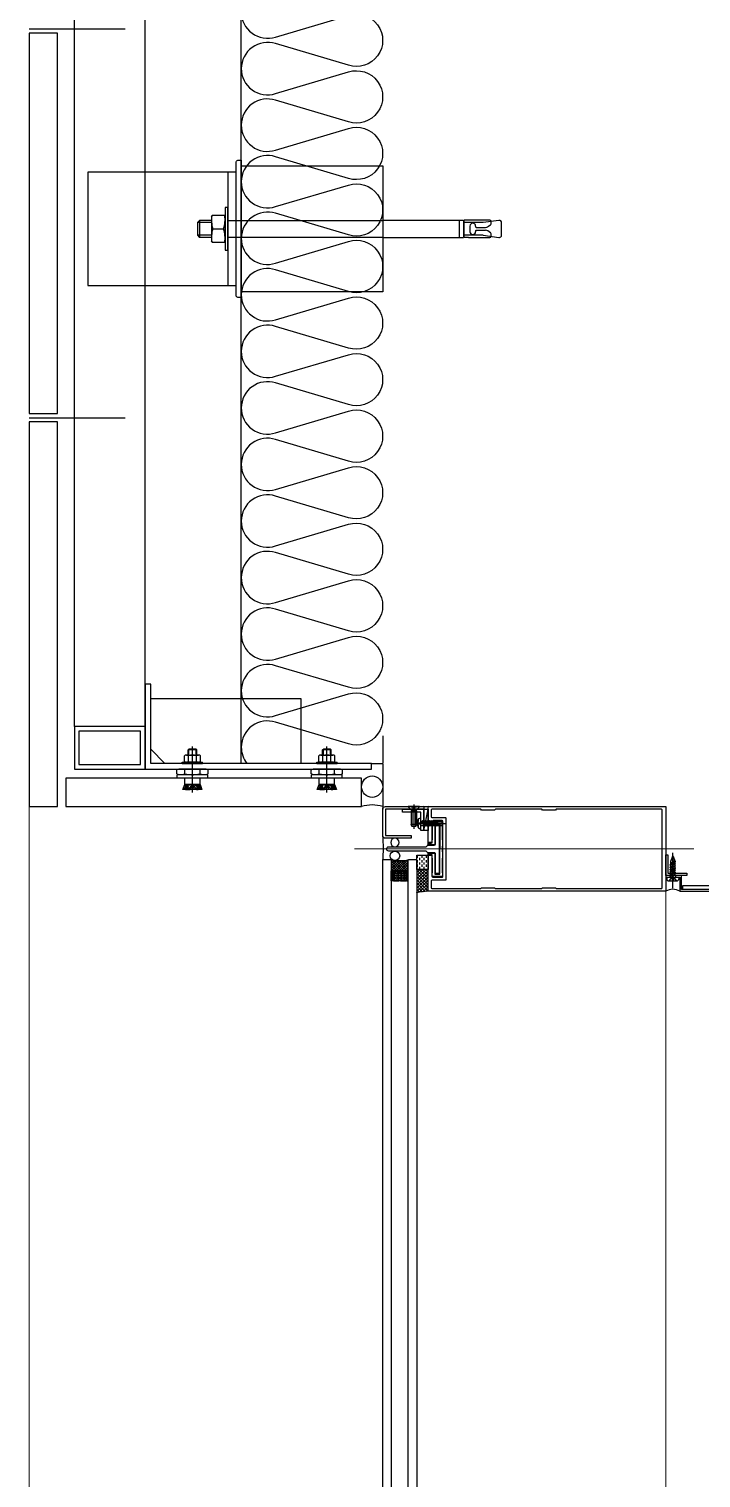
# Model space of a CAD drawing. Header units: millimetres. Extents: x 17311 to 801382, y -242618 to -104888.
# Drawn here: x 125895 to 126370, y -221633 to -220608 of the extents above; entities that cross this region are included whole.
import ezdxf

# ---------------------------------------------------------------- set-up
doc = ezdxf.new("R2010")
doc.units = ezdxf.units.MM
doc.header["$LTSCALE"] = 250
for name, pattern in [('ACAD_ISO04W100', [30.5, 24, -3, 0.5, -3]), ('CENTER', [50.8, 31.75, -6.35, 6.35, -6.35]), ('HID', [2.8, 1.8, -1]), ('HIDDEN2', [4.7625, 3.175, -1.5875])]:
    doc.linetypes.add(name, pattern=pattern)
for name, color, linetype in [('A-ALU', 4, 'Continuous'), ('A-CEIL', 8, 'Continuous'), ('A-ELE-8', 8, 'Continuous'), ('A-ETC-8', 8, 'Continuous'), ('A-FIN', 6, 'Continuous'), ('A-WIN', 4, 'Continuous'), ('ACCY', 5, 'Continuous'), ('B-AR', 7, 'Continuous'), ('EXTRUSION', 7, 'Continuous'), ('FAS', 2, 'Continuous'), ('GLASS', 7, 'Continuous'), ('GR-1', 1, 'Continuous'), ('GR-8', 8, 'Continuous'), ('ISL', 251, 'Continuous'), ('polyamide', 6, 'Continuous'), ('SCREW', 1, 'Continuous'), ('SEALANT', 252, 'Continuous'), ('STEEL2', 1, 'Continuous'), ('W200', 7, 'Continuous')]:
    doc.layers.add(name, color=color, linetype=linetype)
for name, color, linetype, lineweight in [('A-ELE-9', 9, 'Continuous', 5), ('A-WIN-ELE', 8, 'Continuous', 9), ('CEN', 1, 'Continuous', 9)]:
    doc.layers.add(name, color=color, linetype=linetype, lineweight=lineweight)
doc.layers.add('NOPLOT', color=191, linetype='Continuous', plot=False)
pattern_1 = [(90, (-823814.02595, -509654.27619), (-0.15875, 0.079375), [0, -0.15875])]

# ---------------------------------------------------------------- blocks, each defined once
blk = doc.blocks.new('너트 M12')
for p, q in [((-9, 0), (9, 0)), ((-9.5, -9), (-9.5, -0.5)), ((9, -9.5), (-9, -9.5)), ((0, -8.3), (0, -1.2)), ((9.5, -0.5), (9.5, -9))]:
    blk.add_line(p, q)
for centre, start, end in [((-9, -0.5), 90, 180), ((-9, -9), 180, 270), ((9, -0.5), 0, 90), ((9, -9), 270, 0)]:
    blk.add_arc(centre, 0.5, start, end)
at = {"extrusion": (0, 0, -1)}
for centre, major_axis, ratio, start_param, end_param in [((-4.8, -0.9), (-4.75, 0.31), 0.185359, -0.024388, 3.141593), ((4.8, -0.9), (4.75, 0.31), 0.185108, 3.141593, 6.30754), ((-4.8, -8.6), (4.75, 0.31), 0.187111, 0, 3.166211), ((4.8, -8.6), (-4.75, 0.31), 0.185991, 3.117121, 6.283185)]:
    blk.add_ellipse(centre, major_axis=major_axis, ratio=ratio, start_param=start_param, end_param=end_param, dxfattribs=at)
blk = doc.blocks.new('A$C8aa5c567')
at = {"layer": 'A-ETC-8'}
for p, q in [((77.5, -35.5), (79, -34)), ((87.7, -35.5), (77.5, -35.5)), ((77.5, -35.5), (77.5, -44.5)), ((87.5, -34), (79, -34)), ((79, -34), (79, -46)), ((99, -34), (208.5, -34)), ((262.5, -34), (208.5, -34)), ((262.5, -34), (262.5, -46)), ((265.5, -34), (262.5, -34)), ((265.5, -34), (265.5, -46)), ((279.5, -35.5), (265.5, -35.5)), ((266.1, -46.2), (266.1, -33.8)), ((269.1, -33.8), (266.1, -33.8)), ((284.1, -33.8), (269.1, -33.8)), ((270.1, -38), (270.1, -42)), ((274.1, -38), (274.1, -38.5)), ((274.6, -39), (281.2, -39)), ((274.6, -41), (281.2, -41)), ((290.5, -34), (279.5, -35.5)), ((284.6, -37.3), (282.8, -38.5)), ((285.1, -36.5), (285.1, -34.8)), ((291, -34), (290.5, -34)), ((292.5, -44.5), (292.5, -35.5)), ((87.5, -44.5), (77.5, -44.5)), ((77.5, -44.5), (79, -46)), ((87.5, -46), (79, -46)), ((208.5, -46), (99, -46)), ((208.5, -46), (262.5, -46)), ((262.5, -46), (265.5, -46)), ((279.5, -44.5), (265.5, -44.5)), ((269.1, -46.2), (266.1, -46.2)), ((269.1, -46.2), (284.1, -46.2)), ((274.1, -41.5), (274.1, -42)), ((279.5, -44.5), (290.5, -46)), ((284.6, -42.7), (282.8, -41.5)), ((285.1, -45.2), (285.1, -43.5)), ((290.5, -46), (291, -46))]:
    blk.add_line(p, q, dxfattribs=at)
for points in [[(0, -80), (105, -80), (105, 0), (0, 0)], [(105, 0), (99, 0), (99, -80), (105, -80)], [(108.5, -84.5), (108.5, 4.5), (208.5, 4.5), (208.5, -84.5)], [(99, -55), (99, -25), (97, -25), (97, -55)]]:
    blk.add_lwpolyline(points, close=True, dxfattribs=at)
blk.add_lwpolyline([(105, -87.5), (105, 7.5, -0.414214), (106, 8.5), (108.5, 8.5), (108.5, -88.5), (106, -88.5, -0.414214)], format="xyb", close=True, dxfattribs=at)
for centre, radius, start, end in [((272.1, -38), 2, 90, 180), ((272.1, -38), 2, 0, 90), ((274.6, -38.5), 0.5, 180, 270), ((274.6, -41.5), 0.5, 90, 180), ((281.2, -36), 3, 270, 303.6901), ((284.1, -34.8), 1, 0, 90), ((284.1, -36.5), 1, 303.6901, 0), ((291, -35.5), 1.5, 0, 90), ((272.1, -42), 2, 180, 270), ((272.1, -42), 2, 270, 0), ((281.2, -44), 3, 56.3099, 90), ((284.1, -45.2), 1, 270, 0), ((284.1, -43.5), 1, 0, 56.3099), ((291, -44.5), 1.5, 270, 0)]:
    blk.add_arc(centre, radius, start, end, dxfattribs=at)
at = {"layer": 'A-ETC-8', "xscale": -1, "rotation": 270}
blk.add_blockref('너트 M12', (97, -40), dxfattribs=at)
blk = doc.blocks.new('MutterM6DINEN24032')
for p, q in [((0, -4.2), (0, 4.2)), ((0.5, 5.6), (4.5, 5.6)), ((0.5, 2.8), (4.5, 2.8)), ((5, 4.2), (5, -4.2)), ((0.5, -2.8), (4.5, -2.8)), ((4.5, -5.5), (0.5, -5.5))]:
    blk.add_line(p, q)
for centre, radius, start, end in [((2.3, 4.2), 2.26, 142.1211, 217.8789), ((8.3, 0), 8.32, 160.5288, 199.4712), ((2.7, 4.2), 2.26, 322.1211, 37.8789), ((-3.3, 0), 8.32, 340.5288, 19.4712), ((2.3, -4.2), 2.26, 142.1211, 217.8789), ((2.7, -4.2), 2.26, 322.1211, 37.8789)]:
    blk.add_arc(centre, radius, start, end)
blk = doc.blocks.new('A$C772065A9')
at = {"layer": 'GR-8'}
for p, q in [((0.2, -7.2), (0.2, 7.2)), ((1.1, 7.2), (0.2, 7.2)), ((0.2, 3.2), (0.2, 4.2)), ((1.1, -7.2), (1.1, 7.2)), ((1.1, -7.2), (0.2, -7.2))]:
    blk.add_line(p, q, dxfattribs=at)
blk.add_lwpolyline([(0.2, 0), (0.2, 0)], dxfattribs=at)
at = {"layer": 'GR-8', "rotation": 180}
blk.add_blockref('MutterM6DINEN24032', (0.2, 0), dxfattribs=at)
blk = doc.blocks.new('*U170')
at = {"layer": 'FAS', "color": 1, "linetype": 'CENTER', "ltscale": 2.5}
blk.add_lwpolyline([(0, 1.5), (0, -15.7)], dxfattribs=at)
at = {"layer": 'SCREW', "ltscale": 0.5}
for points in [[(1.5, -2.8), (1.5, -14), (2, -12.5), (-2, -12.5), (-1.5, -14), (-1.5, -2.8), (-4, -0.3), (-4, 0), (4, 0), (4, -0.3), (1.5, -2.8), (2, -3.3), (2, -12.5), (1.5, -14), (-1.5, -14), (-2, -12.5), (-2, -3.3), (-1.5, -2.8), (1.5, -2.8), (2, -3.3), (-2, -3.3)], [(-2, 0), (-2, -0.2), (-1.8, -0.3), (-1.7, -0.4), (-1.5, -0.5), (-1.2, -0.5), (-1, -0.5), (-0.8, -0.5), (-0.7, -0.5), (-0.6, -0.6), (-0.5, -0.7), (-0.5, -0.9), (-0.5, -1.1), (-0.5, -1.2), (-0.5, -1.4), (-0.5, -1.6), (-0.5, -1.7), (-0.4, -1.9), (-0.3, -1.9), (-0.1, -2), (0, -2), (0.1, -2), (0.3, -1.9), (0.4, -1.9), (0.5, -1.7), (0.5, -1.6), (0.5, -1.4), (0.5, -1.2), (0.5, -1.1), (0.5, -0.9), (0.5, -0.7), (0.6, -0.6), (0.7, -0.5), (0.8, -0.5), (1, -0.5), (1.2, -0.5), (1.5, -0.5), (1.7, -0.4), (1.8, -0.3), (2, -0.2), (2, 0)], [(-4, -0.3), (4, -0.3)]]:
    blk.add_lwpolyline(points, dxfattribs=at)
blk = doc.blocks.new('PH-4-16')
at = {"layer": 'SCREW'}
for p, q in [((-1.5, 0), (-1.5, -1)), ((1.5, 0), (1.5, -1.6)), ((0.1, -0.9), (-2, -1.2)), ((-2, -1.2), (-1.5, -1)), ((0.1, -1), (-2, -1.3)), ((-2, -1.3), (-1.5, -1.5)), ((2, -1.8), (-2, -2.4)), ((-2, -2.4), (-1.5, -2.2)), ((-2, -2.5), (-1.5, -2.7)), ((2, -3), (-2, -3.7)), ((-2, -3.6), (-1.5, -3.5)), ((-2, -3.8), (-1.5, -4)), ((2, -4.3), (-2, -4.9)), ((-2, -4.9), (-1.5, -4.7)), ((-2, -5), (-1.5, -5.2)), ((2, -5.5), (-2, -6.2)), ((-2, -6.1), (-1.5, -5.9)), ((-2, -6.2), (-1.5, -6.4)), ((2, -6.7), (-2, -7.4)), ((-2, -7.4), (-1.5, -7.2)), ((-2, -7.5), (-1.5, -7.7)), ((2, -8), (-2, -8.6)), ((-2, -8.6), (-1.5, -8.4)), ((-2, -8.7), (-1.5, -8.9)), ((2, -9.2), (-2, -9.9)), ((-2, -9.9), (-1.5, -9.7)), ((-2, -10), (-1.5, -10.2)), ((2, -1.9), (-2, -2.5)), ((2, -3.1), (-2, -3.8)), ((2, -4.4), (-2, -5)), ((2, -5.6), (-2, -6.3)), ((2, -6.9), (-2, -7.5)), ((2, -8.1), (-2, -8.7)), ((2, -9.3), (-2, -10)), ((0.1, -0.9), (-1.5, -1)), ((0.1, -1), (-1.5, -1.5)), ((-1.5, -1.5), (-1.5, -2.2)), ((1.5, -1.6), (-1.5, -2.2)), ((1.5, -2.1), (-1.5, -2.7)), ((-1.5, -2.7), (-1.5, -3.5)), ((1.5, -2.8), (-1.5, -3.5)), ((1.5, -3.3), (-1.5, -4)), ((1.5, -4.1), (-1.5, -4.7)), ((1.5, -4.6), (-1.5, -5.2)), ((-1.5, -5.2), (-1.5, -5.9)), ((1.5, -5.3), (-1.5, -5.9)), ((1.5, -5.8), (-1.5, -6.4)), ((-1.5, -6.4), (-1.5, -7.2)), ((1.5, -6.5), (-1.5, -7.2)), ((1.5, -7.1), (-1.5, -7.7)), ((-1.5, -7.7), (-1.5, -8.4)), ((1.5, -7.8), (-1.5, -8.4)), ((1.5, -8.3), (-1.5, -8.9)), ((-1.5, -8.9), (-1.5, -9.7)), ((1.5, -9), (-1.5, -9.7)), ((1.5, -9.5), (-1.5, -10.2)), ((-1.5, -10.2), (-1.5, -10.9)), ((1.5, -1.6), (2, -1.8)), ((2, -1.9), (1.5, -2.1)), ((1.5, -2.1), (1.5, -2.8)), ((2, -3), (1.5, -2.8)), ((2, -3.1), (1.5, -3.3)), ((1.5, -3.3), (1.5, -4.1)), ((2, -4.3), (1.5, -4.1)), ((2, -4.4), (1.5, -4.6)), ((1.5, -4.6), (1.5, -5.3)), ((2, -5.5), (1.5, -5.3)), ((2, -5.6), (1.5, -5.8)), ((1.5, -5.8), (1.5, -6.5)), ((2, -6.7), (1.5, -6.5)), ((2, -6.9), (1.5, -7.1)), ((1.5, -7.1), (1.5, -7.8)), ((2, -8), (1.5, -7.8)), ((2, -8.1), (1.5, -8.3)), ((1.5, -8.3), (1.5, -9)), ((2, -9.2), (1.5, -9)), ((2, -9.3), (1.5, -9.5)), ((1.5, -9.5), (1.5, -10.3)), ((2, -10.5), (-2, -11.1)), ((-2, -11.1), (-1.5, -10.9)), ((-2, -11.2), (-1.5, -11.4)), ((2, -10.6), (-2, -11.2)), ((1.5, -10.3), (-1.5, -10.9)), ((1.5, -10.8), (-1.5, -11.4)), ((-1.5, -11.4), (-1.5, -14.5)), ((-1.5, -14.5), (-1.1, -14.5)), ((0, -16), (-1.5, -14.5)), ((-1.1, -12.6), (-1.1, -14.5)), ((-1.1, -14.5), (0, -16)), ((0, -16), (1.5, -14.5)), ((1.5, -14.5), (0.4, -12.2)), ((2, -10.5), (1.5, -10.3)), ((2, -10.6), (1.5, -10.8)), ((1.5, -10.8), (1.5, -14.5))]:
    blk.add_line(p, q, dxfattribs=at)
at = {"layer": 'SCREW', "color": 1, "linetype": 'CENTER'}
blk.add_line((0, 4), (0, -17.7), dxfattribs=at)
at = {"layer": 'SCREW', "linetype": 'HIDDEN2'}
blk.add_line((-1.5, -4), (-1.5, -4.7), dxfattribs=at)
at = {"layer": 'SCREW'}
blk.add_lwpolyline([(3.5, 1), (3.5, 0), (-3.5, 0), (-3.5, 1, -0.336479), (-2.5, 2.2, -0.138717), (2.5, 2.2, -0.336479)], format="xyb", close=True, dxfattribs=at)
blk.add_lwpolyline([(-2.5, 2.2), (-2.3, 2), (-2.1, 1.9), (-1.8, 1.9), (-1.5, 2), (-1.3, 2), (-1, 2.1), (-0.8, 2.1), (-0.7, 2.1), (-0.6, 2.1), (-0.5, 2), (-0.5, 1.8), (-0.5, 1.6), (-0.5, 1.4), (-0.5, 1.2), (-0.5, 1), (-0.5, 0.8), (-0.4, 0.7), (-0.3, 0.6), (-0.1, 0.6), (0, 0.5), (0.1, 0.6), (0.3, 0.6), (0.4, 0.7), (0.5, 0.8), (0.5, 1), (0.5, 1.2), (0.5, 1.4), (0.5, 1.6), (0.5, 1.8), (0.5, 2), (0.6, 2.1), (0.7, 2.1), (0.8, 2.1), (1, 2.1), (1.3, 2), (1.5, 2), (1.8, 1.9), (2.1, 1.9), (2.3, 2), (2.5, 2.2)], dxfattribs=at)
for centre, radius, start, end in [((-1.9, -1.2), 0.0931, 139.8661, 209.9246), ((-1.9, -2.5), 0.0931, 139.8661, 209.9246), ((-1.9, -3.7), 0.0931, 139.8661, 209.9246), ((-1.9, -4.9), 0.0931, 139.8661, 209.9246), ((-1.9, -6.2), 0.0931, 139.8661, 209.9246), ((-1.9, -7.4), 0.0931, 139.8661, 209.9246), ((-1.9, -8.7), 0.0931, 139.8661, 209.9246), ((-1.9, -9.9), 0.0931, 139.8661, 209.9246), ((0, -0.9), 0.0605, 310.7271, 69.3149), ((1.9, -1.8), 0.0931, 319.8661, 29.9246), ((1.9, -3.1), 0.0931, 319.8661, 29.9246), ((1.9, -4.3), 0.0931, 319.8661, 29.9246), ((1.9, -5.6), 0.0931, 319.8661, 29.9246), ((1.9, -6.8), 0.0931, 319.8661, 29.9246), ((1.9, -8), 0.0931, 319.8661, 29.9246), ((1.9, -9.3), 0.0931, 319.8661, 29.9246), ((-1.9, -11.2), 0.0931, 139.8661, 209.9246), ((-0.3, -12.6), 0.815, 27.365, 180), ((1.9, -10.5), 0.0931, 319.8661, 29.9246)]:
    blk.add_arc(centre, radius, start, end, dxfattribs=at)
blk = doc.blocks.new('A$C1bf86e14')
at = {"layer": 'GLASS', "transparency": 33554687}
h = blk.add_hatch(dxfattribs=at)
h.set_pattern_fill('ANSI37', color=253, scale=10, angle=90, style=0)
h.set_pattern_definition([(315, (-905856.0549, -596865.9231), (0.8838834765, 0.8838834765), []), (45, (-905856.0549, -596865.9231), (-0.8838834765, 0.8838834765), [])])
h.paths.add_polyline_path([(252, -8.5, 0.198912), (251.7, -7.8, 0.112366), (264.3, -7.8, 0.198912), (264, -8.5), (264, -15.5), (262.9, -15.5), (262.9, -16.2, 0.414214), (262.2, -15.5), (253.7, -15.5, 0.414035), (253, -16.2), (253, -15.5), (252, -15.5)])
at = {"layer": 'SEALANT', "transparency": 33554687}
h = blk.add_hatch(dxfattribs=at)
h.set_pattern_fill('DOTS', color=253, scale=0.1, angle=270)
h.set_pattern_definition(pattern_1)
h.paths.add_polyline_path([(237.9, 2.7), (236.1, 2.7), (236.1, 2.9), (236.1, 3.8), (236.1, 4.5), (237.5, 4.5, 0.362029), (238, 4.9, 0.057613), (238.3, 2.5), (238.1, 2.7, 0.198912)])
h = blk.add_hatch(dxfattribs=at)
h.set_pattern_fill('DOTS', color=253, scale=0.1, angle=90)
h.set_pattern_definition(pattern_1)
h.paths.add_polyline_path([(237.9, -2.7), (236.1, -2.7), (236.1, -3), (236.1, -3.8), (236.1, -4.5), (237.5, -4.5, -0.362029), (238, -4.9, -0.057613), (238.3, -2.5), (238.1, -2.7, -0.198912)])
at = {"layer": 'SEALANT'}
h = blk.add_hatch(dxfattribs=at)
h.set_pattern_fill('DASH', color=253, scale=0.5, angle=90, style=0)
h.set_pattern_definition([(270, (-929409.7701, -532403.4957), (1.5875, -1.5875), [1.5875, -1.5875])])
h.paths.add_polyline_path([(238, -14.5), (246, -14.5), (246, -4.5), (238, -4.5)])
at = {"layer": 'SEALANT', "transparency": 33554687}
h = blk.add_hatch(dxfattribs=at)
h.set_pattern_fill('ANSI37', color=253, scale=0.5)
h.set_pattern_definition([(225, (-847156.6733, -621232.0375), (1.1225320151, -1.1225320151), []), (315, (-847156.6733, -621232.0375), (1.1225320151, 1.1225320151), [])])
h.paths.add_polyline_path([(238, -14.5), (246, -14.5), (246, -31, 0.032752), (238, -30)])
at = {"color": 8}
blk.add_line((241, 13), (238, 28), dxfattribs=at)
at = {"color": 8, "elevation": 0}
blk.add_lwpolyline([(238, 28), (238, 13), (241, 13), (241, 28)], close=True, dxfattribs=at)
at = {"elevation": 0}
blk.add_lwpolyline([(241, 30), (241, 28), (268, 28), (268, 28), (268, 9.5), (268, 9.5), (250, 9.5), (250, 7.5), (268, 7.5, 0.414214), (270, 9.5), (270, 28, 0.414214), (268, 30), (268, 30)], format="xyb", close=True, dxfattribs=at)
blk.add_lwpolyline([(241, 28), (241, 13), (243, 13), (243, 26), (256, 26), (256, 28)], close=True, dxfattribs=at)
at = {"layer": 'B-AR', "elevation": 0}
for points in [[(235.3, -19, -0.414214), (234.3, -20), (228, -20, -0.414214), (227.5, -19.5), (227.5, 19.5, -0.414214), (228, 20), (234.3, 20, -0.414214), (235.3, 19), (235.3, 4.7, 0.414214), (235.5, 4.5), (237.5, 4.5, 0.414214), (238, 5), (238, 30), (70, 30), (70, -30), (238, -30), (238, -5, 0.414214), (237.5, -4.5), (235.5, -4.5, 0.414214), (235.3, -4.7)], [(200.6, 28), (235.2, 28, -0.414214), (235.7, 27.5), (235.7, 22.7, -0.414214), (235.2, 22.2), (225.8, 22.2, 0.414214), (225.3, 21.7), (225.3, -21.7, 0.414214), (225.8, -22.2), (235.2, -22.2, -0.414214), (235.7, -22.7), (235.7, -27.5, -0.414214), (235.2, -28), (200.6, -28), (200.1, -27.5), (190.9, -27.5), (190.4, -28), (157.6, -28), (157.1, -27.5), (147.9, -27.5), (147.4, -28), (73, -28, -0.414214), (72.5, -27.5), (72.5, 27.5, -0.414214), (73, 28), (147.4, 28), (147.9, 27.5), (157.1, 27.5), (157.6, 28), (190.4, 28), (190.9, 27.5), (200.1, 27.5)], [(233.6, 2.7, -0.414214), (232.6, 3.7), (232.6, 4.6, 0.298217), (232.9, 5.1, 0.298217), (232.6, 5.5), (232.6, 16.3, 0.298217), (232.9, 16.8, 0.414214), (232.4, 17.3), (230.4, 17.3, 0.414214), (229.9, 16.8, 0.236068), (230.1, 16.4), (230.1, 0.4, 0.236068), (229.9, 0, 0.236068), (230.1, -0.4), (230.1, -16.4, 0.236068), (229.9, -16.8, 0.414214), (230.4, -17.3), (232.4, -17.3, 0.414214), (232.9, -16.8, 0.298217), (232.6, -16.3), (232.6, -5.5, 0.298217), (232.9, -5.1, 0.298217), (232.6, -4.6), (232.6, -3.7, -0.414214), (233.6, -2.7), (237.9, -2.7, 0.198912), (238.1, -2.7), (239, -1.8, -0.198911), (239.7, -1.5), (265.8, -1.5, 0.414214), (267.3, 0, 0.414214), (265.8, 1.5), (239.7, 1.5, -0.198912), (239, 1.8), (238.3, 2.5, 0.198912), (237.6, 2.7)]]:
    blk.add_lwpolyline(points, format="xyb", close=True, dxfattribs=at)
at = {"layer": 'CEN', "ltscale": 0.005}
blk.add_line((50, 0), (290, 0), dxfattribs=at)
at = {"layer": 'GLASS', "color": 1, "linetype": 'Continuous'}
for p, q in [((252.8, -15.5), (252.8, -22.5)), ((263.3, -15.5), (263.3, -22.5))]:
    blk.add_line(p, q, dxfattribs=at)
at = {"layer": 'GLASS', "color": 1, "linetype": 'Continuous', "elevation": 0}
blk.add_lwpolyline([(252, -8.5, 0.198912), (251.7, -7.8, 0.112366), (264.3, -7.8, 0.198912), (264, -8.5), (264, -15.5), (262.9, -15.5), (262.9, -16.2, 0.414214), (262.2, -15.5), (253.7, -15.5, 0.414035), (253, -16.2), (253, -15.5), (252, -15.5)], format="xyb", close=True, dxfattribs=at)
for points in [[(253, -15.5), (253, -22.5), (252, -22.5), (252, -15.5)], [(262.9, -15.5), (262.9, -22.5), (264, -22.5), (264, -15.5)]]:
    blk.add_lwpolyline(points, close=True, dxfattribs=at)
for points in [[(253, -16.2, -0.414214), (253.7, -15.5), (262.2, -15.5, -0.414214), (262.9, -16.2), (262.9, -22, -0.414214), (262.4, -22.5), (258.5, -22.5), (258, -22), (257.5, -22.5), (253.5, -22.5, -0.414214), (253, -22), (253, -16.2)], [(253.5, -16.2), (253.5, -21.8, 0.414214), (253.7, -22), (262.2, -22, 0.414214), (262.4, -21.8), (262.4, -16.2, 0.414214), (262.2, -16), (253.7, -16, 0.414214), (253.5, -16.2)]]:
    blk.add_lwpolyline(points, format="xyb", dxfattribs=at)
at = {"layer": 'GLASS', "color": 8, "linetype": 'Continuous'}
for centre in [(254.3, -16.8), (254.3, -18.3), (254.3, -19.8), (255.8, -16.8), (255.8, -18.3), (255.8, -19.8), (257.3, -16.8), (257.3, -18.3), (257.3, -19.8), (258.8, -16.8), (258.8, -18.3), (258.8, -19.8), (260.3, -16.8), (260.3, -18.3), (260.3, -19.8), (261.6, -16.8), (261.6, -18.3), (261.6, -19.8), (254.3, -21.3), (255.8, -21.3), (257.3, -21.3), (258.8, -21.3), (260.3, -21.3), (261.6, -21.3)]:
    blk.add_circle(centre, 0.65, dxfattribs=at)
at = {"layer": 'polyamide', "color": 5, "elevation": 0}
blk.add_lwpolyline([(229.7, 17.8), (229.7, 0), (229.7, 17.8), (233.1, 17.8), (233.1, 3.4), (233.6, 2.9), (236.1, 2.9), (236.1, 3.8), (235.6, 4.3), (235.1, 4.3), (235.1, 6.4), (234.8, 6.7), (234.8, 17), (235.1, 17), (235.1, 19), (234.6, 19.5), (228.2, 19.5), (227.7, 19), (227.7, 17), (228, 17), (228, 6.5), (227.7, 6.5), (227.7, 2), (228, 2), (228, -2), (227.7, -2), (227.7, -6.5), (228, -6.5), (228, -17), (227.7, -17), (227.7, -19), (228.2, -19.5), (234.6, -19.5), (235.1, -19), (235.1, -17), (234.8, -17), (234.8, -6.7), (235.1, -6.4), (235.1, -4.3), (235.6, -4.3), (236.1, -3.8), (236.1, -3), (233.6, -3), (233.1, -3.5), (233.1, -17.8), (229.7, -17.8), (229.7, 0)], dxfattribs=at)
at = {"layer": 'SEALANT', "color": 4, "elevation": 0}
for points in [[(270, -8.5, -0.060437), (270, 9.5)], [(238, -30, -0.032752), (246, -31)]]:
    blk.add_lwpolyline(points, format="xyb", dxfattribs=at)
blk.add_lwpolyline([(238, -14.5), (246, -14.5), (246, -4.5), (238, -4.5)], close=True, dxfattribs=at)
at = {"layer": 'SEALANT', "color": 8}
for centre, radius, start, end in [((239.5, 35.2), 5.43, 253.9677, 286.0323), ((249.4, 5.1), 11.4, 180.7755, 193.2216), ((249.4, -5.1), 11.4, 166.7784, 179.2245)]:
    blk.add_arc(centre, radius, start, end, dxfattribs=at)
at = {"layer": 'SEALANT', "color": 4}
blk.add_ellipse((261.4, 4.5), major_axis=(0, 3), ratio=1, dxfattribs=at)
at = {"layer": 'SEALANT', "color": 4, "extrusion": (0, 0, -1)}
blk.add_ellipse((261.4, -4.9), major_axis=(0, -3.37), ratio=1, dxfattribs=at)
at = {"layer": 'EXTRUSION', "rotation": 270}
blk.add_blockref('PH-4-16', (243, 18), dxfattribs=at)
at = {"layer": 'STEEL2'}
blk.add_blockref('*U170', (248, 30), dxfattribs=at)
blk = doc.blocks.new('SCR')
at = {"layer": 'ACCY'}
for p, q in [((-4.3, 0), (-4.3, 1.1)), ((4.3, 0), (-4.3, 0)), ((2.8, 2.6), (-2.8, 2.6)), ((4.3, 0), (4.3, 1.1)), ((-2, -1.6), (-2, 0)), ((2, -0.8), (-2, -1.6)), ((-1.5, -1.9), (-2, -1.6)), ((2, -2.4), (-2, -3.2)), ((-1.5, -2.8), (-2, -3.2)), ((-1.5, -3.5), (-2, -3.2)), ((2, -4), (-2, -4.7)), ((-1.5, -4.4), (-2, -4.7)), ((-1.5, -5.1), (-2, -4.7)), ((2, -5.5), (-2, -6.3)), ((-1.5, -6), (-2, -6.3)), ((-1.5, -6.6), (-2, -6.3)), ((2, -7.1), (-2, -7.9)), ((-1.5, -7.6), (-2, -7.9)), ((-1.5, -8.2), (-2, -7.9)), ((2, -8.7), (-2, -9.5)), ((-1.5, -9.1), (-2, -9.5)), ((-1.5, -9.8), (-2, -9.5)), ((1.5, -1.1), (-1.5, -1.9)), ((-1.5, -1.9), (-1.5, -2.8)), ((1.5, -2.1), (-1.5, -2.8)), ((1.5, -2.7), (-1.5, -3.5)), ((-1.5, -3.5), (-1.5, -4.4)), ((1.5, -3.6), (-1.5, -4.4)), ((1.5, -4.3), (-1.5, -5.1)), ((-1.5, -6), (-1.5, -5.1)), ((1.5, -5.2), (-1.5, -6)), ((1.5, -5.8), (-1.5, -6.6)), ((-1.5, -7.6), (-1.5, -6.6)), ((1.5, -6.8), (-1.5, -7.6)), ((1.5, -7.4), (-1.5, -8.2)), ((-1.5, -9.1), (-1.5, -8.2)), ((1.5, -8.4), (-1.5, -9.1)), ((-1.5, -9.8), (1.5, -9)), ((-1.5, -10.7), (-1.5, -9.8)), ((1.1, -10), (-1.5, -11.4)), ((1.1, -10), (-1.5, -10.7)), ((1.5, -9.6), (0, -11.2)), ((1.5, -1.1), (2, -0.8)), ((1.5, -1.1), (1.5, -2.1)), ((1.5, -2.1), (2, -2.4)), ((1.5, -2.7), (2, -2.4)), ((1.5, -2.7), (1.5, -3.6)), ((1.5, -3.6), (2, -4)), ((1.5, -4.3), (2, -4)), ((1.5, -5.2), (1.5, -4.3)), ((1.5, -5.2), (1.5, -4.3)), ((1.5, -5.2), (2, -5.5)), ((1.5, -5.8), (2, -5.5)), ((1.5, -6.8), (1.5, -5.8)), ((1.5, -6.8), (2, -7.1)), ((1.5, -7.4), (2, -7.1)), ((1.5, -8.4), (1.5, -7.4)), ((1.5, -8.4), (2, -8.7)), ((1.5, -9), (2, -8.7)), ((1.5, -11.5), (1.5, -9)), ((2, -0.8), (2, 0)), ((-1.5, -10.7), (-2, -11)), ((-1.5, -11.4), (-2, -11)), ((-1.5, -11.5), (-1.5, -11.4)), ((-0.2, -14.9), (-1.4, -11.6)), ((0.2, -14.9), (1.4, -11.6))]:
    blk.add_line(p, q, dxfattribs=at)
at = {"layer": 'ACCY', "linetype": 'HIDDEN2'}
for p, q in [((-2.8, 2.6), (-0.2, -0.4)), ((-0.2, -0.4), (-0.5, 2.6)), ((0.2, -0.4), (2.8, 2.6)), ((0.2, -0.4), (0.5, 2.6))]:
    blk.add_line(p, q, dxfattribs=at)
at = {"layer": 'ACCY'}
blk.add_lwpolyline([(0, 7.7), (0, -17.3)], dxfattribs=at)
for centre, radius, start, end in [((-2.8, 1.1), 1.51, 90, 180), ((2.8, 1.1), 1.51, 0, 90), ((-1.2, -11.5), 0.3, 180, 198.9224), ((0.3, -13.5), 2.29, 98.6399, 136.5742), ((3.5, -13.1), 3.95, 151.537, 208.463), ((0, -14.8), 0.236, 202.5, 337.5), ((1.2, -11.5), 0.3, 341.0776, 0)]:
    blk.add_arc(centre, radius, start, end, dxfattribs=at)
at = {"layer": 'ACCY', "linetype": 'HIDDEN2'}
blk.add_arc((0, -0.2), 0.261, 221.9191, 318.0809, dxfattribs=at)

msp = doc.modelspace()

# ---------------------------------------------------------------- linework, layer by layer
at = {"layer": 'A-ALU', "elevation": 0}
msp.add_lwpolyline([(126841.9, -222058.4), (126840.7, -222058.4), (126840.7, -222067.2), (126827.9, -222067.2), (126626.5, -221218.3), (126626.5, -221057.2), (126424.1, -221057.2), (126424.1, -221217.2), (126356.5, -221217.2), (126356.5, -221207.2), (126345.3, -221207.2), (126345.3, -221208.4), (126355.3, -221208.4), (126355.3, -221218.4), (126425.3, -221218.4), (126425.3, -221058.4), (126625.3, -221058.4), (126625.3, -221218.4), (126826.9, -222068.4), (126841.9, -222068.4)], close=True, dxfattribs=at)
at = {"layer": 'A-CEIL', "elevation": 0}
msp.add_lwpolyline([(126357.5, -221217.2), (126357.5, -221214.2), (126421.1, -221214.2), (126421.1, -221054.2), (126629.5, -221054.2), (126629.5, -221218.2), (126827.5, -222036.9), (126824.6, -222037.3)], dxfattribs=at)
at = {"layer": 'A-ELE-8', "elevation": 0}
msp.add_lwpolyline([(126345.3, -221192.5), (126346.9, -221192.5), (126346.9, -221205.5), (126360.3, -221205.5), (126360.3, -221207.2), (126345.3, -221207.2)], close=True, dxfattribs=at)
at = {"layer": 'A-ELE-8'}
msp.add_arc((126350.3, -221226.7, 0), 9.72, 59.0425, 120.9575, dxfattribs=at)
at = {"layer": 'A-ELE-9'}
msp.add_line((125895.3, -221158.4), (125895.3, -225758.4), dxfattribs=at)
at = {"layer": 'A-ETC-8'}
for p, q in [((125927.3, -221101.9, 0), (125927.3, -217808.4)), ((125977.3, -221101.9, 0), (125977.3, -217808.4)), ((126145.3, -221128.4, 0), (126145.3, -221160.4, 0))]:
    msp.add_line(p, q, dxfattribs=at)
at = {"layer": 'A-ETC-8', "elevation": 0}
for points in [[(125977.3, -221131.9), (126137.3, -221131.9), (126137.3, -221127.9), (125981.3, -221127.9), (125981.3, -221071.9), (125977.3, -221071.9)], [(125981.3, -221081.9), (126087.3, -221081.9), (126087.3, -221127.9), (125991.3, -221127.9), (125981.3, -221117.9)], [(125927.3, -221101.9), (125927.3, -221131.9), (125977.3, -221131.9), (125977.3, -221101.9)], [(125930.5, -221105.1), (125930.5, -221128.7), (125974.1, -221128.7), (125974.1, -221105.1)]]:
    msp.add_lwpolyline(points, close=True, dxfattribs=at)
at = {"layer": 'A-ETC-8'}
msp.add_arc((126137.8, -221181.3, 0), 24, 71.8248, 108.1752, dxfattribs=at)
msp.add_ellipse((126137.8, -221144.4, 0), major_axis=(0, 7.59), ratio=0.987937, dxfattribs=at)
at = {"layer": 'A-FIN', "elevation": 0}
for points in [[(125895.3, -220880.4), (125915.3, -220880.4), (125915.3, -220611.4), (125895.3, -220611.4)], [(125895.3, -221158.4), (125915.3, -221158.4), (125915.3, -220886.4), (125895.3, -220886.4)], [(126130.3, -221158.4), (126130.3, -221138.4), (125921.3, -221138.4), (125921.3, -221158.4)]]:
    msp.add_lwpolyline(points, close=True, dxfattribs=at)
at = {"layer": 'A-WIN', "elevation": 0}
for points in [[(126151.3, -222649.9, -0.414214), (126150.3, -222650.9), (126146.3, -222650.9, -0.414214), (126145.3, -222649.9), (126145.3, -221196.9, -0.414214), (126146.3, -221195.9), (126150.3, -221195.9, -0.414214), (126151.3, -221196.9)], [(126169.3, -222649.9, -0.414214), (126168.3, -222650.9), (126164.3, -222650.9, -0.414214), (126163.3, -222649.9), (126163.3, -221196.9, -0.414214), (126164.3, -221195.9), (126168.3, -221195.9, -0.414214), (126169.3, -221196.9)]]:
    msp.add_lwpolyline(points, format="xyb", close=True, dxfattribs=at)
at = {"layer": 'A-WIN-ELE', "elevation": 0}
msp.add_lwpolyline([(126345.3, -225628.4), (126345.3, -221188.4)], dxfattribs=at)
at = {"layer": 'GR-1', "linetype": 'ACAD_ISO04W100', "ltscale": 0.5}
for p, q in [((126010.8, -221148.4, 0), (126010.8, -221115.9, 0)), ((126105.8, -221148.4, 0), (126105.8, -221115.9, 0))]:
    msp.add_line(p, q, dxfattribs=at)
at = {"layer": 'GR-8', "linetype": 'HID'}
for p, q in [((126007.8, -221118.4, 0), (126008.3, -221117.9, 0)), ((126013.8, -221118.4, 0), (126007.8, -221118.4, 0)), ((126007.8, -221122, 0), (126007.8, -221118.4, 0)), ((126013.3, -221117.9, 0), (126008.3, -221117.9, 0)), ((126008.3, -221122, 0), (126008.3, -221117.9, 0)), ((126013.3, -221122, 0), (126013.3, -221117.9, 0)), ((126013.8, -221118.4, 0), (126013.3, -221117.9, 0)), ((126013.8, -221122, 0), (126013.8, -221118.4, 0)), ((126102.8, -221118.4, 0), (126103.3, -221117.9, 0)), ((126108.8, -221118.4, 0), (126102.8, -221118.4, 0)), ((126102.8, -221122, 0), (126102.8, -221118.4, 0)), ((126108.3, -221117.9, 0), (126103.3, -221117.9, 0)), ((126103.3, -221122, 0), (126103.3, -221117.9, 0)), ((126108.3, -221122, 0), (126108.3, -221117.9, 0)), ((126108.8, -221118.4, 0), (126108.3, -221117.9, 0)), ((126108.8, -221122, 0), (126108.8, -221118.4, 0)), ((125999.8, -221135.4, 0), (125999.8, -221132.4, 0)), ((126019, -221131.9, 0), (126002.6, -221131.9, 0)), ((126005.3, -221135.4, 0), (126005.3, -221132.4, 0)), ((126016.3, -221135.4, 0), (126016.3, -221132.4, 0)), ((126021.8, -221135.4, 0), (126021.8, -221132.4, 0)), ((126094.8, -221135.4, 0), (126094.8, -221132.4, 0)), ((126114, -221131.9, 0), (126097.6, -221131.9, 0)), ((126100.3, -221135.4, 0), (126100.3, -221132.4, 0)), ((126111.3, -221135.4, 0), (126111.3, -221132.4, 0)), ((126116.8, -221135.4, 0), (126116.8, -221132.4, 0)), ((126021.6, -221135.9, 0), (126000, -221135.9, 0)), ((126000, -221138.4, 0), (126000, -221135.9, 0)), ((126021.6, -221138.4, 0), (126000, -221138.4, 0)), ((126019, -221135.9, 0), (126002.6, -221135.9, 0)), ((126004, -221146.4, 0), (126005.3, -221142.9, 0)), ((126005.3, -221142.9, 0), (126005.3, -221138.4, 0)), ((126016.3, -221142.9, 0), (126005.3, -221142.9, 0)), ((126016.3, -221142.9, 0), (126005.3, -221142.9, 0)), ((126016.3, -221142.9, 0), (126005.3, -221142.9, 0)), ((126016.3, -221142.9, 0), (126016.3, -221138.4, 0)), ((126016.3, -221142.9, 0), (126017.5, -221146.4, 0)), ((126021.6, -221138.4, 0), (126021.6, -221135.9, 0)), ((126116.6, -221135.9, 0), (126095, -221135.9, 0)), ((126095, -221138.4, 0), (126095, -221135.9, 0)), ((126116.6, -221138.4, 0), (126095, -221138.4, 0)), ((126114, -221135.9, 0), (126097.6, -221135.9, 0)), ((126099, -221146.4, 0), (126100.3, -221142.9, 0)), ((126100.3, -221142.9, 0), (126100.3, -221138.4, 0)), ((126111.3, -221142.9, 0), (126100.3, -221142.9, 0)), ((126111.3, -221142.9, 0), (126100.3, -221142.9, 0)), ((126111.3, -221142.9, 0), (126100.3, -221142.9, 0)), ((126111.3, -221142.9, 0), (126111.3, -221138.4, 0)), ((126111.3, -221142.9, 0), (126112.5, -221146.4, 0)), ((126116.6, -221138.4, 0), (126116.6, -221135.9, 0)), ((126017.4, -221146.4, 0), (126004.2, -221146.4, 0)), ((126017.4, -221146.4, 0), (126004.2, -221146.4, 0)), ((126006.2, -221146.4, 0), (126007.5, -221146.4, 0)), ((126007.8, -221146.4, 0), (126009.2, -221146.4, 0)), ((126009.7, -221146.4, 0), (126009.7, -221145.4, 0)), ((126011.9, -221146.4, 0), (126011.9, -221145.4, 0)), ((126112.4, -221146.4, 0), (126099.2, -221146.4, 0)), ((126112.4, -221146.4, 0), (126099.2, -221146.4, 0)), ((126101.2, -221146.4, 0), (126102.5, -221146.4, 0)), ((126102.8, -221146.4, 0), (126104.2, -221146.4, 0)), ((126104.7, -221146.4, 0), (126104.7, -221145.4, 0)), ((126106.9, -221146.4, 0), (126106.9, -221145.4, 0))]:
    msp.add_line(p, q, dxfattribs=at)
at = {"layer": 'GR-8', "linetype": 'HID', "elevation": 0}
for points in [[(126017.5, -221146.4), (126004, -221146.4)], [(126005.6, -221145.6), (126005.8, -221145)], [(126007, -221145.7), (126007.3, -221145)], [(126014.6, -221145.7), (126014.3, -221145)], [(126016, -221145.6), (126015.8, -221145)], [(126112.5, -221146.4), (126099, -221146.4)], [(126100.6, -221145.6), (126100.8, -221145)], [(126102, -221145.7), (126102.3, -221145)], [(126109.6, -221145.7), (126109.3, -221145)], [(126111, -221145.6), (126110.8, -221145)]]:
    msp.add_lwpolyline(points, dxfattribs=at)
at = {"layer": 'GR-8', "linetype": 'HID'}
for centre, radius, start, end in [((126002.6, -221139.7, 0), 7.77, 69.3345, 110.6655), ((126010.8, -221162.2, 0), 30.3, 79.5826, 100.4174), ((126019, -221139.7, 0), 7.77, 69.3345, 110.6655), ((126097.6, -221139.7, 0), 7.77, 69.3345, 110.6655), ((126105.8, -221162.2, 0), 30.3, 79.5826, 100.4174), ((126114, -221139.7, 0), 7.77, 69.3345, 110.6655), ((126002.6, -221128.1, 0), 7.77, 249.3345, 290.6655), ((126010.8, -221105.6, 0), 30.3, 259.5826, 280.4174), ((126019, -221128.1, 0), 7.77, 249.3345, 290.6655), ((126097.6, -221128.1, 0), 7.77, 249.3345, 290.6655), ((126105.8, -221105.6, 0), 30.3, 259.5826, 280.4174), ((126114, -221128.1, 0), 7.77, 249.3345, 290.6655), ((126010.8, -221145.4, 0), 1.06, 0, 180), ((126105.8, -221145.4, 0), 1.06, 0, 180)]:
    msp.add_arc(centre, radius, start, end, dxfattribs=at)
for points, knots in [([(126010.8, -221142.9, 0), (126009.8, -221143, 0), (126008.3, -221143.4, 0), (126006.7, -221143.5, 0), (126005.6, -221143.3, 0), (126005.4, -221143.2, 0), (126005.2, -221143.1, 0)], [4.635528, 4.635528, 4.635528, 4.635528, 7.984281, 10.447082, 10.516787, 11.649261, 11.649261, 11.649261, 11.649261]), ([(126007.6, -221143.4, 0), (126007.4, -221143.4, 0), (126007.1, -221143.4, 0), (126006.3, -221143.2, 0), (126006.2, -221143, 0), (126005.7, -221142.9, 0)], [9.686998, 9.686998, 9.686998, 9.686998, 10.447082, 10.516787, 12.51802, 12.51802, 12.51802, 12.51802]), ([(126010.8, -221142.9, 0), (126011.7, -221143, 0), (126013.3, -221143.4, 0), (126014.9, -221143.5, 0), (126016, -221143.3, 0), (126016.2, -221143.2, 0), (126016.3, -221143.1, 0)], [4.635528, 4.635528, 4.635528, 4.635528, 7.984281, 10.447082, 10.516787, 11.649261, 11.649261, 11.649261, 11.649261]), ([(126014, -221143.4, 0), (126014.2, -221143.4, 0), (126014.4, -221143.4, 0), (126015.3, -221143.2, 0), (126015.4, -221143, 0), (126015.9, -221142.9, 0)], [9.686998, 9.686998, 9.686998, 9.686998, 10.447082, 10.516787, 12.51802, 12.51802, 12.51802, 12.51802]), ([(126105.8, -221142.9, 0), (126104.8, -221143, 0), (126103.3, -221143.4, 0), (126101.7, -221143.5, 0), (126100.6, -221143.3, 0), (126100.4, -221143.2, 0), (126100.2, -221143.1, 0)], [4.635528, 4.635528, 4.635528, 4.635528, 7.984281, 10.447082, 10.516787, 11.649261, 11.649261, 11.649261, 11.649261]), ([(126102.6, -221143.4, 0), (126102.4, -221143.4, 0), (126102.1, -221143.4, 0), (126101.3, -221143.2, 0), (126101.2, -221143, 0), (126100.7, -221142.9, 0)], [9.686998, 9.686998, 9.686998, 9.686998, 10.447082, 10.516787, 12.51802, 12.51802, 12.51802, 12.51802]), ([(126105.8, -221142.9, 0), (126106.7, -221143, 0), (126108.3, -221143.4, 0), (126109.9, -221143.5, 0), (126111, -221143.3, 0), (126111.2, -221143.2, 0), (126111.3, -221143.1, 0)], [4.635528, 4.635528, 4.635528, 4.635528, 7.984281, 10.447082, 10.516787, 11.649261, 11.649261, 11.649261, 11.649261]), ([(126109, -221143.4, 0), (126109.2, -221143.4, 0), (126109.4, -221143.4, 0), (126110.3, -221143.2, 0), (126110.4, -221143, 0), (126110.9, -221142.9, 0)], [9.686998, 9.686998, 9.686998, 9.686998, 10.447082, 10.516787, 12.51802, 12.51802, 12.51802, 12.51802]), ([(126010.8, -221144, 0), (126010.5, -221144, 0), (126010, -221143.9, 0), (126009.7, -221143.8, 0), (126008.7, -221145.6, 0), (126007.4, -221145.9, 0), (126007, -221145.7, 0), (126006.2, -221145.4, 0), (126005.6, -221145.6, 0), (126005, -221145.6, 0), (126004.8, -221145.3, 0), (126004.7, -221144.8, 0), (126004.7, -221144.6, 0)], [6.650388, 6.650388, 6.650388, 6.650388, 7.325918, 8.522604, 10.971579, 13.177785, 13.828358, 14.932023, 15.276361, 15.51886, 16.542677, 16.767643, 16.767643, 16.767643, 16.767643]), ([(126004.8, -221145.3, 0), (126004.9, -221145.4, 0), (126005.2, -221145.9, 0), (126005.4, -221146.4, 0), (126006.7, -221146.4, 0)], [1.849852, 1.849852, 1.849852, 1.849852, 2.092987, 3.021578, 3.021578, 3.021578, 3.021578]), ([(126007.3, -221145, 0), (126007.8, -221144.5, 0), (126007.9, -221144.5, 0), (126007.9, -221144.3, 0), (126007.7, -221144.2, 0), (126007.5, -221144.2, 0), (126007.5, -221144.2, 0), (126006.8, -221144.2, 0), (126006, -221144.1, 0), (126005.7, -221144.2, 0), (126005.6, -221144.5, 0), (126005.6, -221145, 0), (126005.8, -221145, 0), (126005.8, -221145, 0)], [16.170974, 16.170974, 16.170974, 16.170974, 16.489259, 16.542677, 17.586597, 17.802224, 18.342626, 18.584378, 19.304682, 19.474522, 21.034576, 22.203188, 22.55509, 22.55509, 22.55509, 22.55509]), ([(126007.3, -221145, 0), (126007.3, -221145, 0), (126007, -221144.9, 0), (126006.5, -221144.8, 0), (126005.9, -221145, 0), (126005.8, -221145, 0)], [13.814418, 13.814418, 13.814418, 13.814418, 13.828358, 14.932023, 15.245539, 15.245539, 15.245539, 15.245539]), ([(126007.9, -221144.5, 0), (126007.8, -221144.5, 0), (126007.3, -221144.6, 0), (126006.6, -221144.5, 0), (126006.2, -221144.4, 0), (126006.1, -221144.7, 0), (126006.1, -221144.9, 0)], [18.374204, 18.374204, 18.374204, 18.374204, 18.584378, 19.304682, 19.474522, 20.816224, 20.816224, 20.816224, 20.816224]), ([(126008.9, -221145, 0), (126009.1, -221144.7, 0), (126008.4, -221145.9, 0), (126007.9, -221146.4, 0), (126006.7, -221146.4, 0)], [10.183774, 10.183774, 10.183774, 10.183774, 10.971579, 11.487984, 11.487984, 11.487984, 11.487984]), ([(126010.8, -221144, 0), (126011.1, -221144, 0), (126011.6, -221143.9, 0), (126011.9, -221143.8, 0), (126012.9, -221145.6, 0), (126014.2, -221145.9, 0), (126014.6, -221145.7, 0), (126015.4, -221145.4, 0), (126016, -221145.6, 0), (126016.6, -221145.6, 0), (126016.8, -221145.3, 0), (126016.9, -221144.8, 0), (126016.9, -221144.6, 0)], [6.650388, 6.650388, 6.650388, 6.650388, 7.325918, 8.522604, 10.971579, 13.177785, 13.828358, 14.932023, 15.276361, 15.51886, 16.542677, 16.767643, 16.767643, 16.767643, 16.767643]), ([(126012.7, -221145, 0), (126012.5, -221144.7, 0), (126013.2, -221145.9, 0), (126013.7, -221146.4, 0), (126014.9, -221146.4, 0)], [10.183774, 10.183774, 10.183774, 10.183774, 10.971579, 11.487984, 11.487984, 11.487984, 11.487984]), ([(126014.3, -221145, 0), (126013.8, -221144.5, 0), (126013.7, -221144.5, 0), (126013.7, -221144.3, 0), (126013.9, -221144.2, 0), (126014.1, -221144.2, 0), (126014.1, -221144.2, 0), (126014.8, -221144.2, 0), (126015.6, -221144.1, 0), (126015.9, -221144.2, 0), (126016, -221144.5, 0), (126016, -221145, 0), (126015.8, -221145, 0), (126015.8, -221145, 0)], [16.170974, 16.170974, 16.170974, 16.170974, 16.489259, 16.542677, 17.586597, 17.802224, 18.342626, 18.584378, 19.304682, 19.474522, 21.034576, 22.203188, 22.55509, 22.55509, 22.55509, 22.55509]), ([(126013.7, -221144.5, 0), (126013.8, -221144.5, 0), (126014.3, -221144.6, 0), (126015, -221144.5, 0), (126015.4, -221144.4, 0), (126015.5, -221144.7, 0), (126015.5, -221144.9, 0)], [18.374204, 18.374204, 18.374204, 18.374204, 18.584378, 19.304682, 19.474522, 20.816224, 20.816224, 20.816224, 20.816224]), ([(126014.3, -221145, 0), (126014.3, -221145, 0), (126014.6, -221144.9, 0), (126015.1, -221144.8, 0), (126015.7, -221145, 0), (126015.8, -221145, 0)], [13.814418, 13.814418, 13.814418, 13.814418, 13.828358, 14.932023, 15.245539, 15.245539, 15.245539, 15.245539]), ([(126016.8, -221145.3, 0), (126016.7, -221145.4, 0), (126016.4, -221145.9, 0), (126016.2, -221146.4, 0), (126014.9, -221146.4, 0)], [1.849852, 1.849852, 1.849852, 1.849852, 2.092987, 3.021578, 3.021578, 3.021578, 3.021578]), ([(126105.8, -221144, 0), (126105.5, -221144, 0), (126105, -221143.9, 0), (126104.7, -221143.8, 0), (126103.7, -221145.6, 0), (126102.4, -221145.9, 0), (126102, -221145.7, 0), (126101.2, -221145.4, 0), (126100.6, -221145.6, 0), (126100, -221145.6, 0), (126099.8, -221145.3, 0), (126099.7, -221144.8, 0), (126099.7, -221144.6, 0)], [6.650388, 6.650388, 6.650388, 6.650388, 7.325918, 8.522604, 10.971579, 13.177785, 13.828358, 14.932023, 15.276361, 15.51886, 16.542677, 16.767643, 16.767643, 16.767643, 16.767643]), ([(126099.8, -221145.3, 0), (126099.9, -221145.4, 0), (126100.2, -221145.9, 0), (126100.4, -221146.4, 0), (126101.7, -221146.4, 0)], [1.849852, 1.849852, 1.849852, 1.849852, 2.092987, 3.021578, 3.021578, 3.021578, 3.021578]), ([(126102.3, -221145, 0), (126102.8, -221144.5, 0), (126102.9, -221144.5, 0), (126102.9, -221144.3, 0), (126102.7, -221144.2, 0), (126102.5, -221144.2, 0), (126102.5, -221144.2, 0), (126101.8, -221144.2, 0), (126101, -221144.1, 0), (126100.7, -221144.2, 0), (126100.6, -221144.5, 0), (126100.6, -221145, 0), (126100.8, -221145, 0), (126100.8, -221145, 0)], [16.170974, 16.170974, 16.170974, 16.170974, 16.489259, 16.542677, 17.586597, 17.802224, 18.342626, 18.584378, 19.304682, 19.474522, 21.034576, 22.203188, 22.55509, 22.55509, 22.55509, 22.55509]), ([(126102.3, -221145, 0), (126102.3, -221145, 0), (126102, -221144.9, 0), (126101.5, -221144.8, 0), (126100.9, -221145, 0), (126100.8, -221145, 0)], [13.814418, 13.814418, 13.814418, 13.814418, 13.828358, 14.932023, 15.245539, 15.245539, 15.245539, 15.245539]), ([(126102.9, -221144.5, 0), (126102.8, -221144.5, 0), (126102.3, -221144.6, 0), (126101.6, -221144.5, 0), (126101.2, -221144.4, 0), (126101.1, -221144.7, 0), (126101.1, -221144.9, 0)], [18.374204, 18.374204, 18.374204, 18.374204, 18.584378, 19.304682, 19.474522, 20.816224, 20.816224, 20.816224, 20.816224]), ([(126103.9, -221145, 0), (126104.1, -221144.7, 0), (126103.4, -221145.9, 0), (126102.9, -221146.4, 0), (126101.7, -221146.4, 0)], [10.183774, 10.183774, 10.183774, 10.183774, 10.971579, 11.487984, 11.487984, 11.487984, 11.487984]), ([(126105.8, -221144, 0), (126106.1, -221144, 0), (126106.6, -221143.9, 0), (126106.9, -221143.8, 0), (126107.9, -221145.6, 0), (126109.2, -221145.9, 0), (126109.6, -221145.7, 0), (126110.4, -221145.4, 0), (126111, -221145.6, 0), (126111.6, -221145.6, 0), (126111.8, -221145.3, 0), (126111.9, -221144.8, 0), (126111.9, -221144.6, 0)], [6.650388, 6.650388, 6.650388, 6.650388, 7.325918, 8.522604, 10.971579, 13.177785, 13.828358, 14.932023, 15.276361, 15.51886, 16.542677, 16.767643, 16.767643, 16.767643, 16.767643]), ([(126107.7, -221145, 0), (126107.5, -221144.7, 0), (126108.2, -221145.9, 0), (126108.7, -221146.4, 0), (126109.9, -221146.4, 0)], [10.183774, 10.183774, 10.183774, 10.183774, 10.971579, 11.487984, 11.487984, 11.487984, 11.487984]), ([(126109.3, -221145, 0), (126108.8, -221144.5, 0), (126108.7, -221144.5, 0), (126108.7, -221144.3, 0), (126108.9, -221144.2, 0), (126109.1, -221144.2, 0), (126109.1, -221144.2, 0), (126109.8, -221144.2, 0), (126110.6, -221144.1, 0), (126110.9, -221144.2, 0), (126111, -221144.5, 0), (126111, -221145, 0), (126110.8, -221145, 0), (126110.8, -221145, 0)], [16.170974, 16.170974, 16.170974, 16.170974, 16.489259, 16.542677, 17.586597, 17.802224, 18.342626, 18.584378, 19.304682, 19.474522, 21.034576, 22.203188, 22.55509, 22.55509, 22.55509, 22.55509]), ([(126108.7, -221144.5, 0), (126108.8, -221144.5, 0), (126109.3, -221144.6, 0), (126110, -221144.5, 0), (126110.4, -221144.4, 0), (126110.5, -221144.7, 0), (126110.5, -221144.9, 0)], [18.374204, 18.374204, 18.374204, 18.374204, 18.584378, 19.304682, 19.474522, 20.816224, 20.816224, 20.816224, 20.816224]), ([(126109.3, -221145, 0), (126109.3, -221145, 0), (126109.6, -221144.9, 0), (126110.1, -221144.8, 0), (126110.7, -221145, 0), (126110.8, -221145, 0)], [13.814418, 13.814418, 13.814418, 13.814418, 13.828358, 14.932023, 15.245539, 15.245539, 15.245539, 15.245539]), ([(126111.8, -221145.3, 0), (126111.7, -221145.4, 0), (126111.4, -221145.9, 0), (126111.2, -221146.4, 0), (126109.9, -221146.4, 0)], [1.849852, 1.849852, 1.849852, 1.849852, 2.092987, 3.021578, 3.021578, 3.021578, 3.021578])]:
    msp.add_open_spline(points, degree=3, knots=knots, dxfattribs=at)
for points in [[(126006.7, -221146.4, 0), (126006.7, -221146.4, 0), (126006.7, -221146.4, 0), (126006.7, -221146.4, 0)], [(126008.3, -221146.4, 0), (126008.3, -221146.4, 0), (126008.3, -221146.4, 0), (126008.3, -221146.4, 0)], [(126101.7, -221146.4, 0), (126101.7, -221146.4, 0), (126101.7, -221146.4, 0), (126101.7, -221146.4, 0)], [(126103.3, -221146.4, 0), (126103.3, -221146.4, 0), (126103.3, -221146.4, 0), (126103.3, -221146.4, 0)]]:
    msp.add_open_spline(points, degree=3, dxfattribs=at)
at = {"layer": 'ISL'}
for p in [(126145.3, -221108.4, 0), (126137.3, -221127.9, 0)]:
    msp.add_line(p, (126145.3, -221127.9, 0), dxfattribs=at)
at = {"layer": 'ISL', "elevation": 0}
msp.add_lwpolyline([(126045.3, -221127.9), (126045.3, -217756.4)], dxfattribs=at)
msp.add_lwpolyline([(126045.3, -220596.4, 0.509267), (126069.5, -220614.1), (126121, -220598.8, -1.372593), (126121, -220634.1), (126069.5, -220618.8, 0.509267), (126045.3, -220636.4, 0.509267), (126069.5, -220654.1), (126121, -220638.8, -1.372593), (126121, -220674.1), (126069.5, -220658.8, 0.509267), (126045.3, -220676.4, 0.509267), (126069.5, -220694.1), (126121, -220678.8, -1.372593), (126121, -220714.1), (126069.5, -220698.8, 0.509267), (126045.3, -220716.4, 0.509267), (126069.5, -220734.1), (126121, -220718.8, -1.372593), (126121, -220754.1), (126069.5, -220738.8, 0.509267), (126045.3, -220756.4, 0.509267), (126069.5, -220774.1), (126121, -220758.8, -1.372593), (126121, -220794.1), (126069.5, -220778.8, 0.509267), (126045.3, -220796.4, 0.509267), (126069.5, -220814.1), (126121, -220798.8, -1.372593), (126121, -220834.1), (126069.5, -220818.8, 0.509267), (126045.3, -220836.4, 0.509267), (126069.5, -220854.1), (126121, -220838.8, -1.372593), (126121, -220874.1), (126069.5, -220858.8, 0.509267), (126045.3, -220876.4, 0.509267), (126069.5, -220894.1), (126121, -220878.8, -1.372593), (126121, -220914.1), (126069.5, -220898.8, 0.509267), (126045.3, -220916.4, 0.509267), (126069.5, -220934.1), (126121, -220918.8, -1.372593), (126121, -220954.1), (126069.5, -220938.8, 0.509267), (126045.3, -220956.4, 0.509267), (126069.5, -220974.1), (126121, -220958.8, -1.372593), (126121, -220994.1), (126069.5, -220978.8, 0.509267), (126045.3, -220996.4, 0.509267), (126069.5, -221014.1), (126121, -220998.8, -1.372593), (126121, -221034.1), (126069.5, -221018.8, 0.509267), (126045.3, -221036.4, 0.509267), (126069.5, -221054.1), (126121, -221038.8, -1.372593), (126121, -221074.1), (126069.5, -221058.8, 0.509267), (126045.3, -221076.4, 0.509267), (126069.5, -221094.1), (126121, -221078.8, -1.372593), (126121, -221114.1), (126069.5, -221098.8, 0.509267), (126045.3, -221116.4, 0.168429), (126049.2, -221127.9, 0.168429)], format="xyb", dxfattribs=at)
at = {"layer": 'NOPLOT'}
for p, q in [((125895.3, -220608.4), (125963.2, -220608.4)), ((125895.3, -220883.4), (125963.2, -220883.4))]:
    msp.add_line(p, q, dxfattribs=at)

# ---------------------------------------------------------------- block references
at = {"ltscale": 2, "rotation": 270}
for p in [(126010.8, -221126.8, 0), (126105.8, -221126.8, 0)]:
    msp.add_blockref('A$C772065A9', p, dxfattribs=at)
at = {"layer": 'A-CEIL', "rotation": 180}
msp.add_blockref('SCR', (126350.3, -221208.4, 0), dxfattribs=at)
at = {"layer": 'A-ETC-8'}
msp.add_blockref('A$C8aa5c567', (125936.8, -220709.8, 0), dxfattribs=at)
at = {"layer": 'W200', "xscale": -1}
msp.add_blockref('A$C1bf86e14', (126415.3, -221188.4, 0), dxfattribs=at)

doc.saveas('drawing.dxf')
